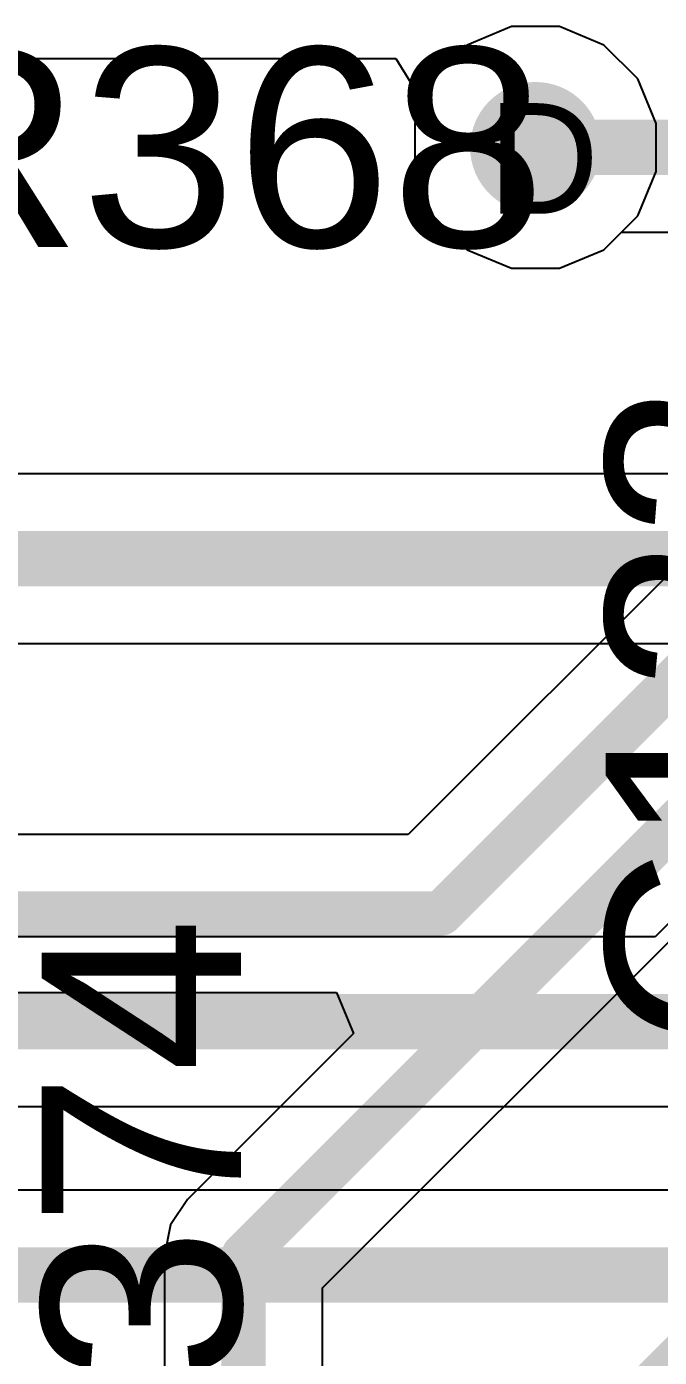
# Model space of a CAD drawing. Header units: inches. Extents: x -11 to 5428, y 0 to 5423.
# Drawn here: x 190.34 to 193.24, y 33.18 to 39.28 of the extents above; entities that cross this region are included whole.
import ezdxf

# ---------------------------------------------------------------- set-up
doc = ezdxf.new("R2010")
doc.units = ezdxf.units.IN
for name, color, linetype in [('Bottom Layer', 5, 'Continuous'), ('Drill Drawing', 1, 'Continuous'), ('GND', 16, 'Continuous'), ('PWR', 76, 'Continuous'), ('Top Layer', 1, 'Continuous'), ('Top Overlay', 2, 'Continuous'), ('Via Holes', 16, 'Continuous')]:
    doc.layers.add(name, color=color, linetype=linetype)
doc.styles.add('Arial', font='', dxfattribs={"height": 0.2})
doc.styles.get('Arial').set_extended_font_data('Arial')

msp = doc.modelspace()

# ---------------------------------------------------------------- hatches: boundary and pattern name
at = {"layer": 'Bottom Layer'}
h = msp.add_hatch(color=5, dxfattribs=at)
edge = h.paths.add_edge_path()
edge.add_arc((192.67169492, 38.72595252), 0.2999994, 0, 360)
at = {"layer": 'GND'}
h = msp.add_hatch(color=16, dxfattribs=at)
edge = h.paths.add_edge_path()
edge.add_arc((192.67169492, 38.72595252), 0.2999994, 0, 360)
at = {"layer": 'PWR'}
h = msp.add_hatch(color=76, dxfattribs=at)
edge = h.paths.add_edge_path()
edge.add_arc((192.67169492, 38.72595252), 0.2999994, 0, 360)
at = {"layer": 'Top Layer'}
h = msp.add_hatch(color=1, dxfattribs=at)
edge = h.paths.add_edge_path()
edge.add_arc((192.67169492, 38.72595252), 0.2999994, 0, 360)
at = {"layer": 'Via Holes'}
h = msp.add_hatch(color=7, dxfattribs=at)
edge = h.paths.add_edge_path()
edge.add_arc((192.67169492, 38.72595252), 0.1499997, 0, 360)

# ---------------------------------------------------------------- linework, layer by layer
at = {"layer": 'Bottom Layer'}
for p, q in [((192.56149702, 39.27995191999999), (192.35788046, 39.19561122)), ((192.78189282, 39.27995191999999), (192.56149702, 39.27995191999999)), ((192.98550938, 39.19561122), (192.78189282, 39.27995191999999)), ((192.35788046, 39.19561122), (192.20203622, 39.03976698)), ((193.14135362, 39.03976698), (192.98550938, 39.19561122)), ((192.20203622, 39.03976698), (192.11769552, 38.83615042)), ((193.22569432, 38.83615042), (193.14135362, 39.03976698)), ((192.11769552, 38.83615042), (192.11769552, 38.61575462)), ((193.22569432, 38.61575462), (193.22569432, 38.83615042)), ((192.11769552, 38.61575462), (192.20203622, 38.41213806)), ((193.14135362, 38.41213806), (193.22569432, 38.61575462)), ((192.20203622, 38.41213806), (192.35788046, 38.25629382)), ((192.98550938, 38.25629382), (193.14135362, 38.41213806)), ((192.35788046, 38.25629382), (192.56149702, 38.17195312)), ((192.78189282, 38.17195312), (192.98550938, 38.25629382)), ((192.56149702, 38.17195312), (192.78189282, 38.17195312)), ((195.44969038, 37.22774368), (187.33431164, 37.22774368)), ((188.99020622, 36.45081356), (196.34657708, 36.45081356)), ((193.48282868, 35.36699302), (193.21985486, 35.1040192)), ((193.21985486, 35.1040192), (175.31735574, 35.1040192)), ((171.13832676, 34.32708908), (193.38076132, 34.32708908)), ((195.99642538, 33.94184981999999), (176.00747628, 33.94184981999999))]:
    msp.add_line(p, q, dxfattribs=at)
for points in [[(187.33431164, 36.83927862, 0.254, 0.254, 0), (196.50748354, 36.83927862, 0.254, 0.254, 0)], [(171.13832676, 34.71555414, 0.254, 0.254, 0), (193.38076132, 34.71555414, 0.254, 0.254, 0)], [(176.00747628, 33.55338476, 0.254, 0.254, 0), (196.15733184, 33.55338476, 0.254, 0.254, 0)]]:
    msp.add_lwpolyline(points, format="xyseb", dxfattribs=at)
at = {"layer": 'GND'}
for p, q in [((192.56149702, 39.27995191999999), (192.35788046, 39.19561122)), ((192.78189282, 39.27995191999999), (192.56149702, 39.27995191999999)), ((192.98550938, 39.19561122), (192.78189282, 39.27995191999999)), ((192.35788046, 39.19561122), (192.20203622, 39.03976698)), ((193.14135362, 39.03976698), (192.98550938, 39.19561122)), ((192.20203622, 39.03976698), (192.11769552, 38.83615042)), ((193.22569432, 38.83615042), (193.14135362, 39.03976698)), ((192.11769552, 38.83615042), (192.11769552, 38.61575462)), ((193.22569432, 38.61575462), (193.22569432, 38.83615042)), ((192.11769552, 38.61575462), (192.20203622, 38.41213806)), ((193.14135362, 38.41213806), (193.22569432, 38.61575462)), ((192.20203622, 38.41213806), (192.35788046, 38.25629382)), ((192.98550938, 38.25629382), (193.14135362, 38.41213806)), ((192.35788046, 38.25629382), (192.56149702, 38.17195312)), ((192.78189282, 38.17195312), (192.98550938, 38.25629382)), ((192.56149702, 38.17195312), (192.78189282, 38.17195312))]:
    msp.add_line(p, q, dxfattribs=at)
at = {"layer": 'Top Layer'}
for p, q in [((190.24600762, 39.13328723999999), (192.03006044, 39.13328723999999)), ((192.03006044, 39.13328723999999), (192.15660578, 38.93008469999999)), ((192.15660578, 38.93008469999999), (192.11769552, 38.83615042)), ((192.11769552, 38.83615042), (192.11769552, 38.61575462)), ((192.11769552, 38.61575462), (192.20203622, 38.41213806)), ((192.20203622, 38.41213806), (192.35788046, 38.25629382)), ((192.98550938, 38.25629382), (193.06670302, 38.33748746)), ((193.06670302, 38.33748746), (193.3033091, 38.33748746)), ((192.35788046, 38.25629382), (192.56149702, 38.17195312)), ((192.78189282, 38.17195312), (192.98550938, 38.25629382)), ((192.56149702, 38.17195312), (192.78189282, 38.17195312)), ((194.48013428, 37.96673636), (192.08784544, 35.57445006)), ((192.08784544, 35.57445006), (189.7612791, 35.57445006)), ((191.69488458, 33.49394876), (193.32131008, 35.12037426)), ((190.2817378, 34.84931562), (191.75925834, 34.84931562)), ((191.75925834, 34.84931562), (191.8370179, 34.66158168)), ((191.8370179, 34.66158168), (191.07594246, 33.90050624)), ((191.07594246, 33.90050624), (190.99734978, 33.78287884)), ((190.99734978, 33.78287884), (190.9697476, 33.64413133999999)), ((190.9697476, 33.64413133999999), (190.96975014, 33.64411864)), ((190.96975014, 33.64411864), (190.96975014, 29.83085474)), ((191.69488458, 29.98102462), (191.69488458, 33.49394876))]:
    msp.add_line(p, q, dxfattribs=at)
for points in [[(192.67169492, 38.72595252, 0.254, 0.254, 0), (193.78590402, 38.72595252, 0.254, 0.254, 0)], [(192.23802802, 35.21188284, 0.2032, 0.2032, 0), (195.63309616, 38.60695098, 0.2032, 0.2032, 0)], [(191.33231736, 33.64413133999999, 0.2032, 0.2032, 0), (195.795138, 38.10695198, 0.2032, 0.2032, 0)], [(189.27869688, 35.21188284, 0.2032, 0.2032, 0), (192.23802802, 35.21188284, 0.2032, 0.2032, 0)], [(191.33231736, 29.83084204, 0.2032, 0.2032, 0), (191.33231736, 33.64413133999999, 0.2032, 0.2032, 0)]]:
    msp.add_lwpolyline(points, format="xyseb", dxfattribs=at)
for points in [[(192.60819492, 38.72595252, 0.127, 0.127, 1), (192.73519492, 38.72595252, 0.127, 0.127, 1)], [(192.18722802, 35.21188284, 0.1016, 0.1016, 1), (192.28882802, 35.21188284, 0.1016, 0.1016, 1)], [(192.18722802, 35.21188284, 0.1016, 0.1016, 1), (192.28882802, 35.21188284, 0.1016, 0.1016, 1)], [(191.28151736, 33.64413133999999, 0.1016, 0.1016, 1), (191.38311736, 33.64413133999999, 0.1016, 0.1016, 1)], [(191.28151736, 33.64413133999999, 0.1016, 0.1016, 1), (191.38311736, 33.64413133999999, 0.1016, 0.1016, 1)]]:
    msp.add_lwpolyline(points, format="xyseb", close=True, dxfattribs=at)
at = {"layer": 'Top Overlay'}
msp.add_lwpolyline([(190.6011047, 30.4677699, 0.1778, 0.1778, 0), (193.6427039, 33.50936909999999, 0.1778, 0.1778, 0)], format="xyseb", dxfattribs=at)

# ---------------------------------------------------------------- texts
at = {"layer": 'Drill Drawing', "style": 'Arial'}
msp.add_text('D', height=0.508, dxfattribs=at).set_placement((192.45161662, 38.42123633999999))
at = {"layer": 'Top Overlay', "style": 'Arial'}
msp.add_text('R368', height=0.9143999999999999, dxfattribs=at).set_placement((189.66494452, 38.26891508))
for s, p in [('C123', (193.90833964, 34.59154372)), ('R374', (191.3207502, 32.14015924))]:
    msp.add_text(s, height=0.9143999999999999, rotation=90, dxfattribs=at).set_placement(p)

doc.saveas('drawing.dxf')
